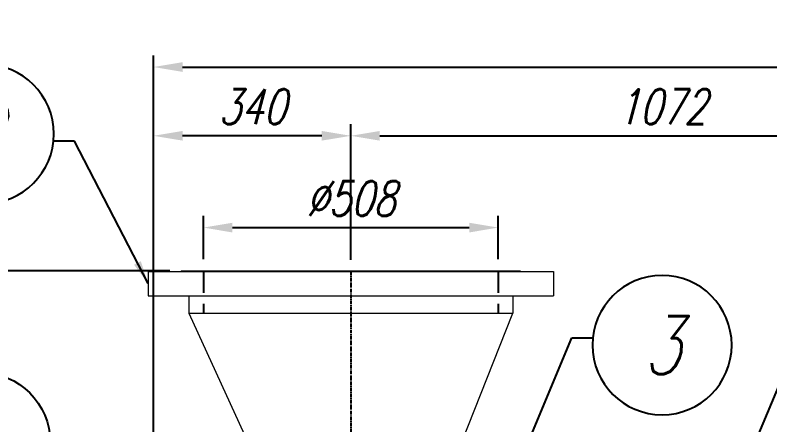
# Model space of a CAD drawing. Header units: millimetres. Extents: x -2122 to 22797, y 3569 to 89276.
# Drawn here: x 8552 to 9853, y 18321 to 19026 of the extents above; entities that cross this region are included whole.
import ezdxf
from ezdxf.enums import TextEntityAlignment as Align

# ---------------------------------------------------------------- set-up
doc = ezdxf.new("R2010")
doc.units = ezdxf.units.MM
doc.header["$LTSCALE"] = 20
doc.linetypes.add('CENTER', pattern=[2, 1.25, -0.25, 0.25, -0.25])
doc.linetypes.add('HIDDEN', pattern=[9.525, 6.35, -3.175])
doc.layers.add('IA-DIBUJO', color=3, linetype='Continuous', lineweight=30)
for name, color, linetype in [('IA-DIM', 7, 'Continuous'), ('IA-EJES', 4, 'CENTER'), ('IA-SEGM', 1, 'HIDDEN'), ('IA-TEXT', 2, 'Continuous')]:
    doc.layers.add(name, color=color, linetype=linetype)
doc.styles.add('ING-AMB', font='romans.shx', dxfattribs={"width": 0.75, "oblique": 15})
doc.styles.add('SALVADOR', font='romans.shx', dxfattribs={"width": 0.75, "oblique": 15})
doc.dimstyles.new('ING-AMB 16', dxfattribs={"dimscale": 16, "dimtxt": 3, "dimasz": 2.5, "dimexe": 1, "dimexo": 1, "dimgap": 1, "dimtad": 1, "dimdec": 0, "dimzin": 0, "dimdsep": 46, "dimtxsty": 'ING-AMB', "dimcen": 0.1, "dimclrd": 7, "dimclre": 7, "dimclrt": 2, "dimadec": 0, "dimazin": 0, "dimtfac": 1, "dimtdec": 0, "dimtmove": 0, "dimatfit": 0, "dimfxl": 1.25, "dimtfill": 1, "dimtolj": 1, "dimtzin": 0, "dimarcsym": 1})
doc.dimstyles.new('ING-AMB 20', dxfattribs={"dimscale": 20, "dimtxt": 3, "dimasz": 2.5, "dimexe": 1, "dimexo": 1, "dimgap": 1, "dimtad": 1, "dimdec": 0, "dimzin": 0, "dimdsep": 46, "dimtxsty": 'ING-AMB', "dimcen": 0.1, "dimclrd": 7, "dimclre": 7, "dimclrt": 2, "dimadec": 0, "dimazin": 0, "dimtfac": 1, "dimtdec": 0, "dimtmove": 0, "dimatfit": 0, "dimfxl": 1.25, "dimtolj": 1, "dimtzin": 0, "dimarcsym": 1})

# ---------------------------------------------------------------- blocks, each defined once
blk = doc.blocks.new('*D138')
at = {"layer": 'Defpoints', "color": 0, "transparency": 16777216}
for p in [(9385, 18660.6), (8877, 18586.3), (9385, 18586.3)]:
    blk.add_point(p, dxfattribs=at)
at = {"layer": 'IA-DIM', "color": 7, "lineweight": -2, "transparency": 16777216}
for p, q in [((8877, 18606.3), (8877, 18680.6)), ((9385, 18606.3), (9385, 18680.6)), ((8927, 18660.6), (9335, 18660.6))]:
    blk.add_line(p, q, dxfattribs=at)
at = {"layer": 'IA-DIM', "color": 7, "transparency": 16777216}
for points in [[(8927, 18668.9), (8927, 18652.2), (8877, 18660.6)], [(9335, 18668.9), (9335, 18652.2), (9385, 18660.6)]]:
    blk.add_solid(points, dxfattribs=at)
at = {"layer": 'IA-DIM', "color": 2, "transparency": 16777216, "insert": (9131, 18710.6), "char_height": 60, "attachment_point": 5, "style": 'ING-AMB'}
blk.add_mtext('\\A1;%%C508', dxfattribs=at)
blk = doc.blocks.new('A$C19724f02')
at = {"color": 0, "linetype": 'Continuous', "lineweight": 0}
for p, q in [((-2339.8, -3406.8), (-1755.6, -3406.8)), ((-2339.8, -3406.8), (-2339.8, -3408.3)), ((-1755.6, -3406.8), (-1755.6, -3408.3)), ((-2396.9, -3408.3), (-1698.4, -3408.3)), ((-2396.9, -3408.3), (-2396.9, -3449.7)), ((-1698.4, -3408.3), (-1698.4, -3449.7)), ((-2396.9, -3449.7), (-1698.4, -3449.7)), ((-2327.1, -3449.7), (-2327.1, -3479.9)), ((-1768.3, -3449.7), (-1768.3, -3479.9)), ((-2327.1, -3479.9), (-1768.3, -3479.9))]:
    blk.add_line(p, q, dxfattribs=at)
blk = doc.blocks.new('*D143')
at = {"layer": 'Defpoints', "color": 0, "transparency": 16777216}
for p in [(8791, 18818.6), (9131, 18586.3), (8791, 17983.4)]:
    blk.add_point(p, dxfattribs=at)
at = {"layer": 'IA-DIM', "color": 7, "lineweight": -2, "transparency": 16777216}
for p, q in [((8791, 18003.4), (8791, 18838.6)), ((9131, 18606.3), (9131, 18838.6)), ((9081, 18818.6), (8841, 18818.6))]:
    blk.add_line(p, q, dxfattribs=at)
at = {"layer": 'IA-DIM', "color": 7, "transparency": 16777216}
for points in [[(8841, 18826.9), (8841, 18810.3), (8791, 18818.6)], [(9081, 18826.9), (9081, 18810.3), (9131, 18818.6)]]:
    blk.add_solid(points, dxfattribs=at)
at = {"layer": 'IA-DIM', "color": 2, "transparency": 16777216, "insert": (8961, 18868.6), "char_height": 60, "attachment_point": 5, "style": 'ING-AMB'}
blk.add_mtext('\\A1;340', dxfattribs=at)
blk = doc.blocks.new('*D145')
at = {"layer": 'Defpoints', "color": 0, "transparency": 16777216}
for p in [(10203, 18818.6), (9131, 18584.8), (10203, 17896.3)]:
    blk.add_point(p, dxfattribs=at)
at = {"layer": 'IA-DIM', "color": 7, "lineweight": -2, "transparency": 16777216}
for p, q in [((9131, 18604.8), (9131, 18838.6)), ((10203, 17916.3), (10203, 18838.6)), ((9181, 18818.6), (10153, 18818.6))]:
    blk.add_line(p, q, dxfattribs=at)
at = {"layer": 'IA-DIM', "color": 7, "transparency": 16777216}
for points in [[(9181, 18826.9), (9181, 18810.3), (9131, 18818.6)], [(10153, 18826.9), (10153, 18810.3), (10203, 18818.6)]]:
    blk.add_solid(points, dxfattribs=at)
at = {"layer": 'IA-DIM', "color": 2, "transparency": 16777216, "insert": (9667, 18868.6), "char_height": 60, "attachment_point": 5, "style": 'ING-AMB'}
blk.add_mtext('\\A1;1072', dxfattribs=at)
blk = doc.blocks.new('*D147')
at = {"layer": 'Defpoints', "color": 0, "transparency": 16777216}
for p in [(8838.9, 18586.3), (8321.6, 17691.3), (8398.8, 17691.3)]:
    blk.add_point(p, dxfattribs=at)
at = {"layer": 'IA-DIM', "color": 7, "lineweight": -2, "transparency": 16777216}
for p, q in [((8818.9, 18586.3), (8301.6, 18586.3)), ((8321.6, 18536.3), (8321.6, 17741.3)), ((8378.8, 17691.3), (8301.6, 17691.3))]:
    blk.add_line(p, q, dxfattribs=at)
at = {"layer": 'IA-DIM', "color": 7, "transparency": 16777216}
for points in [[(8313.3, 18536.3), (8330, 18536.3), (8321.6, 18586.3)], [(8313.3, 17741.3), (8330, 17741.3), (8321.6, 17691.3)]]:
    blk.add_solid(points, dxfattribs=at)
at = {"layer": 'IA-DIM', "color": 2, "transparency": 16777216, "insert": (8271.6, 18138.8), "char_height": 60, "attachment_point": 5, "rotation": 90, "style": 'ING-AMB'}
blk.add_mtext('\\A1;895', dxfattribs=at)
blk = doc.blocks.new('*D148')
at = {"layer": 'Defpoints', "color": 0, "transparency": 16777216}
for p in [(11939, 18937), (8791, 17983.4), (11939, 17945)]:
    blk.add_point(p, dxfattribs=at)
at = {"layer": 'IA-DIM', "color": 7, "lineweight": -2, "transparency": 16777216}
for p, q in [((8791, 18003.4), (8791, 18957)), ((11939, 17965), (11939, 18957)), ((8841, 18937), (11889, 18937))]:
    blk.add_line(p, q, dxfattribs=at)
at = {"layer": 'IA-DIM', "color": 7, "transparency": 16777216}
for points in [[(8841, 18945.3), (8841, 18928.6), (8791, 18937)], [(11889, 18945.3), (11889, 18928.6), (11939, 18937)]]:
    blk.add_solid(points, dxfattribs=at)
at = {"layer": 'IA-DIM', "color": 2, "transparency": 16777216, "insert": (10365, 18987), "char_height": 60, "attachment_point": 5, "style": 'ING-AMB'}
blk.add_mtext('\\A1;3148', dxfattribs=at)
blk = doc.blocks.new('EJE')
blk.add_circle((0, 6), 6)
at = {"style": 'SALVADOR', "oblique": 15, "width": 0.75}
blk.add_attdef('N', text='', height=5, dxfattribs=at).set_placement((0, 6), align=Align.MIDDLE)

msp = doc.modelspace()

# ---------------------------------------------------------------- linework, layer by layer
at = {"layer": 'IA-DIBUJO', "color": 3, "linetype": 'Continuous', "lineweight": 0, "extrusion": (2.06626e-48, 1, -1.83697e-16)}
for p, q in [((8851.6, 18513.1), (9001.2, 18188.2)), ((9281.2, 18188.2), (9410.4, 18513.1))]:
    msp.add_line(p, q, dxfattribs=at)
at = {"layer": 'IA-EJES', "ltscale": 0.25}
msp.add_line((9131, 18584.8), (9131, 16807.1), dxfattribs=at)
at = {"layer": 'IA-SEGM', "ltscale": 0.3}
for p, q in [((8877, 18586.3), (8877, 18513.1)), ((9385, 18586.3), (9385, 18513.1))]:
    msp.add_line(p, q, dxfattribs=at)

# ---------------------------------------------------------------- block references
at = {"layer": 'IA-DIBUJO', "color": 3, "linetype": 'Continuous', "lineweight": 0}
msp.add_blockref('A$C19724f02', (11178.7, 21993), dxfattribs=at)
at = {"layer": 'IA-TEXT'}
ref = msp.add_blockref('EJE', (8499.3, 18941.7), dxfattribs=dict(at, xscale=-20, yscale=20, zscale=20, rotation=180))
ref.add_attrib('N', '2', dxfattribs={"layer": '0', "height": 100, "style": 'SALVADOR', "oblique": 15, "width": 0.75}).set_placement((8499.3, 18821.7), align=Align.MIDDLE)
ref = msp.add_blockref('EJE', (9667.4, 18338.3, 1283.4), dxfattribs=dict(at, xscale=-20, yscale=20, zscale=20))
ref.add_attrib('N', '3', dxfattribs={"layer": '0', "height": 100, "style": 'SALVADOR', "oblique": 15, "width": 0.75}).set_placement((9667.4, 18458.3, 1283.4), align=Align.MIDDLE)
at = {"layer": 'IA-TEXT', "xscale": 20, "yscale": 20, "zscale": 20}
msp.add_blockref('EJE', (8493, 18171), dxfattribs=at).add_auto_attribs({'N': '1'})

# ---------------------------------------------------------------- dimensions: what is measured, and where the dimension line sits
at = {"layer": 'IA-DIM'}
for base, p1, p2, picture, middle in [((11939, 18937), (8791, 17983.4), (11939, 17945), '*D148', (10365, 18987)), ((8791, 18818.6), (9131, 18586.3), (8791, 17983.4), '*D143', (8961, 18868.6)), ((10203, 18818.6), (9131, 18584.8), (10203, 17896.3), '*D145', (9667, 18868.6))]:
    dim = msp.add_linear_dim(base=base, p1=p1, p2=p2, dimstyle='ING-AMB 20', override={"dimpost": '\\X'}, dxfattribs=at)
    dim.commit()
    dim.dimension.update_dxf_attribs({"geometry": picture, "text_midpoint": middle})
dim = msp.add_linear_dim(base=(9385, 18660.6), p1=(8877, 18586.3), p2=(9385, 18586.3), text='%%C<>', dimstyle='ING-AMB 20', override={"dimpost": '\\X'}, dxfattribs=at)
dim.commit()
dim.dimension.update_dxf_attribs({"geometry": '*D138', "text_midpoint": (9131, 18710.6)})
dim = msp.add_linear_dim(base=(8321.6, 17691.3), p1=(8838.9, 18586.3), p2=(8398.8, 17691.3), angle=90, dimstyle='ING-AMB 20', override={"dimpost": '\\X'}, dxfattribs=at)
dim.commit()
dim.dimension.update_dxf_attribs({"geometry": '*D147', "text_midpoint": (8271.6, 18138.8)})

# ---------------------------------------------------------------- leaders
at = {"layer": 'IA-TEXT'}
for points in [[(8781.7, 18564.1), (8654.8, 18809.1), (8618.6, 18809.1)], [(9270.5, 17894.7, 1283.4), (9511.9, 18470.9, 1283.4), (9548.1, 18470.9, 1283.4)], [(9648.6, 17863.1, 1283.4), (9890, 18439.3, 1283.4), (9926.2, 18439.3, 1283.4)]]:
    msp.add_leader(points, dimstyle='ING-AMB 16', override={"dimgap": 1, "dimtad": 0}, dxfattribs=at)

doc.saveas('drawing.dxf')
